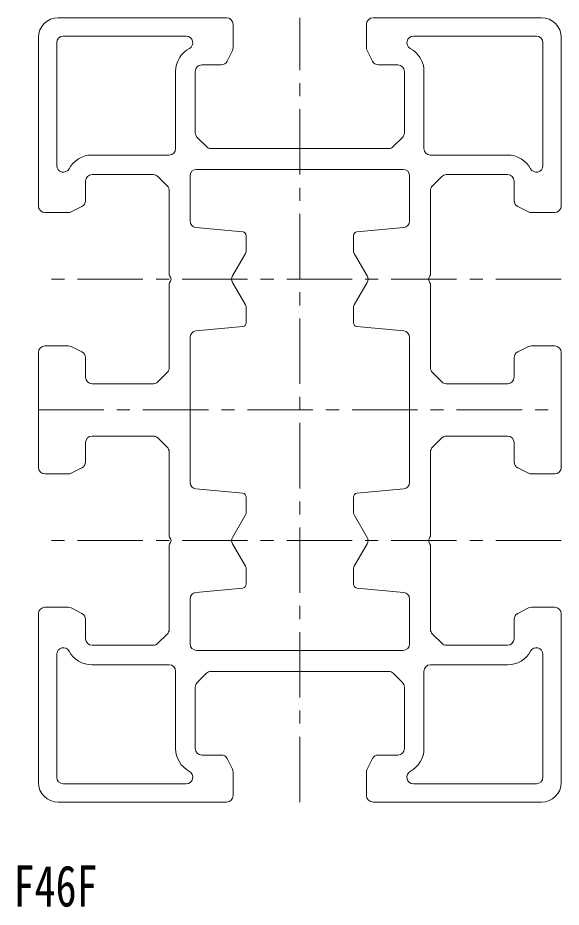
# Model space of a CAD drawing. Units: millimetres on the paper. Extents: x -597 to -234, y -379 to 68.
# Drawn here: x -596.1 to -554.5, y -149.4 to -81.4 of the extents above; entities that cross this region are included whole.
import ezdxf
from ezdxf.enums import TextEntityAlignment as Align

# ---------------------------------------------------------------- set-up
doc = ezdxf.new("R2010")
doc.units = ezdxf.units.MM
doc.linetypes.add('CHAIN1', pattern=[8, 5, -1, 1, -1])
doc.layers.add('0-0_フレーム', color=7, linetype='Continuous', lineweight=18)
doc.layers.add('0-1_その他LFｱｸｾｻﾘｰ', color=4, linetype='CHAIN1', lineweight=18)
doc.styles.add('ＭＳ ゴシック', font='')
doc.styles.get('ＭＳ ゴシック').set_extended_font_data('MS Gothic')

msp = doc.modelspace()

# ---------------------------------------------------------------- linework, layer by layer
at = {"layer": '0-0_フレーム'}
for p, q in [((-580.1, -81.405), (-593, -81.405)), ((-556, -81.405), (-568.9, -81.405)), ((-579.6, -83.687), (-579.6, -81.905)), ((-569.4, -81.905), (-569.4, -83.687)), ((-594.5, -95.805), (-594.5, -82.905)), ((-592.6, -82.805), (-583.187, -82.805)), ((-565.813, -82.805), (-556.4, -82.805)), ((-554.5, -95.805), (-554.5, -82.905)), ((-593.1, -83.305), (-593.1, -92.718)), ((-555.9, -83.305), (-555.9, -92.718)), ((-580.062, -84.729), (-579.653, -83.911)), ((-569.347, -83.911), (-568.938, -84.729)), ((-582, -85.005), (-580.509, -85.005)), ((-568.491, -85.005), (-567, -85.005)), ((-584, -85.505), (-584, -91.405)), ((-582.5, -90.198), (-582.5, -85.505)), ((-566.5, -85.505), (-566.5, -90.198)), ((-565, -91.405), (-565, -85.505)), ((-581.646, -91.259), (-582.354, -90.552)), ((-566.646, -90.552), (-567.354, -91.259)), ((-567.707, -91.405), (-581.293, -91.405)), ((-584.5, -91.905), (-590.4, -91.905)), ((-558.6, -91.905), (-564.5, -91.905)), ((-582.4, -93.005), (-566.6, -93.005)), ((-590.4, -93.405), (-585.707, -93.405)), ((-585.354, -93.552), (-584.646, -94.259)), ((-582.9, -96.95), (-582.9, -93.505)), ((-566.1, -93.505), (-566.1, -96.95)), ((-564.354, -94.259), (-563.646, -93.552)), ((-563.293, -93.405), (-558.6, -93.405)), ((-590.9, -93.905), (-590.9, -95.396)), ((-558.1, -93.905), (-558.1, -95.396)), ((-584.5, -94.612), (-584.5, -100.987)), ((-564.5, -100.987), (-564.5, -94.612)), ((-591.176, -95.844), (-591.994, -96.253)), ((-557.824, -95.844), (-557.006, -96.253)), ((-592.218, -96.305), (-594, -96.305)), ((-556.782, -96.305), (-555, -96.305)), ((-578.872, -97.78), (-582.446, -97.448)), ((-566.554, -97.448), (-570.128, -97.78)), ((-578.6, -99.193), (-578.6, -98.079)), ((-570.4, -98.079), (-570.4, -99.193)), ((-579.656, -101.155), (-578.667, -99.443)), ((-570.333, -99.443), (-569.344, -101.155)), ((-584.46, -101.135), (-584.39, -101.255)), ((-564.61, -101.255), (-564.54, -101.135)), ((-584.5, -101.824), (-584.5, -108.198)), ((-584.39, -101.555), (-584.46, -101.676)), ((-578.667, -103.368), (-579.656, -101.655)), ((-569.344, -101.655), (-570.333, -103.368)), ((-564.54, -101.676), (-564.61, -101.555)), ((-564.5, -108.198), (-564.5, -101.824)), ((-578.6, -104.732), (-578.6, -103.618)), ((-570.4, -103.618), (-570.4, -104.732)), ((-582.446, -105.363), (-578.872, -105.031)), ((-570.128, -105.031), (-566.554, -105.363)), ((-582.9, -116.95), (-582.9, -105.861)), ((-566.1, -105.861), (-566.1, -116.95)), ((-592.218, -106.505), (-594, -106.505)), ((-591.176, -106.967), (-591.994, -106.558)), ((-557.006, -106.558), (-557.824, -106.967)), ((-555, -106.505), (-556.782, -106.505)), ((-594.5, -107.005), (-594.5, -115.805)), ((-590.9, -108.905), (-590.9, -107.414)), ((-558.1, -107.414), (-558.1, -108.905)), ((-554.5, -115.805), (-554.5, -107.005)), ((-584.646, -108.552), (-585.354, -109.259)), ((-563.646, -109.259), (-564.354, -108.552)), ((-585.707, -109.405), (-590.4, -109.405)), ((-558.6, -109.405), (-563.293, -109.405)), ((-590.4, -113.405), (-585.707, -113.405)), ((-585.354, -113.552), (-584.646, -114.259)), ((-564.354, -114.259), (-563.646, -113.552)), ((-563.293, -113.405), (-558.6, -113.405)), ((-590.9, -115.396), (-590.9, -113.905)), ((-558.1, -113.905), (-558.1, -115.396)), ((-584.5, -114.612), (-584.5, -120.987)), ((-564.5, -120.987), (-564.5, -114.612)), ((-594, -116.305), (-592.218, -116.305)), ((-591.994, -116.253), (-591.176, -115.844)), ((-557.824, -115.844), (-557.006, -116.253)), ((-556.782, -116.305), (-555, -116.305)), ((-578.872, -117.78), (-582.446, -117.448)), ((-566.554, -117.448), (-570.128, -117.78)), ((-578.6, -119.193), (-578.6, -118.079)), ((-570.4, -118.079), (-570.4, -119.193)), ((-579.656, -121.155), (-578.667, -119.443)), ((-570.333, -119.443), (-569.344, -121.155)), ((-584.46, -121.135), (-584.39, -121.255)), ((-584.39, -121.555), (-584.46, -121.676)), ((-578.667, -123.368), (-579.656, -121.655)), ((-569.344, -121.655), (-570.333, -123.368)), ((-564.61, -121.255), (-564.54, -121.135)), ((-564.54, -121.676), (-564.61, -121.555)), ((-584.5, -121.824), (-584.5, -128.198)), ((-564.5, -128.198), (-564.5, -121.824)), ((-578.6, -124.732), (-578.6, -123.618)), ((-570.4, -123.618), (-570.4, -124.732)), ((-582.446, -125.363), (-578.872, -125.031)), ((-570.128, -125.031), (-566.554, -125.363)), ((-582.9, -129.305), (-582.9, -125.861)), ((-566.1, -125.861), (-566.1, -129.305)), ((-592.218, -126.505), (-594, -126.505)), ((-591.176, -126.967), (-591.994, -126.558)), ((-557.006, -126.558), (-557.824, -126.967)), ((-555, -126.505), (-556.782, -126.505)), ((-594.5, -127.005), (-594.5, -139.905)), ((-554.5, -139.905), (-554.5, -127.005)), ((-590.9, -128.905), (-590.9, -127.414)), ((-558.1, -127.414), (-558.1, -128.905)), ((-584.646, -128.552), (-585.354, -129.259)), ((-563.646, -129.259), (-564.354, -128.552)), ((-585.707, -129.405), (-590.4, -129.405)), ((-566.6, -129.805), (-582.4, -129.805)), ((-558.6, -129.405), (-563.293, -129.405)), ((-593.1, -139.505), (-593.1, -130.093)), ((-555.9, -130.093), (-555.9, -139.505)), ((-590.4, -130.905), (-584.5, -130.905)), ((-564.5, -130.905), (-558.6, -130.905)), ((-584, -131.405), (-584, -137.305)), ((-582.354, -132.259), (-581.646, -131.552)), ((-581.293, -131.405), (-567.707, -131.405)), ((-567.354, -131.552), (-566.646, -132.259)), ((-565, -137.305), (-565, -131.405)), ((-582.5, -137.305), (-582.5, -132.612)), ((-566.5, -132.612), (-566.5, -137.305)), ((-582, -137.805), (-580.509, -137.805)), ((-580.062, -138.082), (-579.653, -138.9)), ((-568.938, -138.082), (-569.347, -138.9)), ((-567, -137.805), (-568.491, -137.805)), ((-579.6, -139.123), (-579.6, -140.905)), ((-569.4, -139.123), (-569.4, -140.905)), ((-592.6, -140.005), (-583.187, -140.005)), ((-556.4, -140.005), (-565.813, -140.005)), ((-580.1, -141.405), (-593, -141.405)), ((-568.9, -141.405), (-556, -141.405))]:
    msp.add_line(p, q, dxfattribs=at)
for centre, radius, start, end in [((-593, -82.905), 1.5, 90, 180), ((-580.1, -81.905), 0.5, 0, 90), ((-568.9, -81.905), 0.5, 90, 180), ((-556, -82.905), 1.5, 0, 90), ((-592.6, -83.305), 0.5, 90, 180), ((-583.187, -83.305), 0.5, 298.35764, 90), ((-565.813, -83.305), 0.5, 90, 241.64236), ((-556.4, -83.305), 0.5, 0, 90), ((-580.1, -83.687), 0.5, 333.43495, 0), ((-568.9, -83.687), 0.5, 180, 206.56505), ((-582, -85.505), 2, 118.35764, 180), ((-567, -85.505), 2, 0, 61.64236), ((-582, -85.505), 0.5, 90, 180), ((-580.509, -84.505), 0.5, 270, 333.43495), ((-568.491, -84.505), 0.5, 206.56505, 270), ((-567, -85.505), 0.5, 0, 90), ((-582, -90.198), 0.5, 180, 225), ((-567, -90.198), 0.5, 315, 0), ((-584.5, -91.405), 0.5, 270, 0), ((-581.293, -90.905), 0.5, 225, 270), ((-567.707, -90.905), 0.5, 270, 315), ((-564.5, -91.405), 0.5, 180, 270), ((-590.4, -93.905), 2, 90, 151.64236), ((-558.6, -93.905), 2, 28.35764, 90), ((-592.6, -92.718), 0.5, 180, 331.64236), ((-582.4, -93.505), 0.5, 90, 180), ((-566.6, -93.505), 0.5, 0, 90), ((-556.4, -92.718), 0.5, 208.35764, 0), ((-590.4, -93.905), 0.5, 90, 180), ((-585.707, -93.905), 0.5, 45, 90), ((-563.293, -93.905), 0.5, 90, 135), ((-558.6, -93.905), 0.5, 0, 90), ((-585, -94.612), 0.5, 0, 45), ((-564, -94.612), 0.5, 135, 180), ((-594, -95.805), 0.5, 180, 270), ((-591.4, -95.396), 0.5, 296.56505, 0), ((-557.6, -95.396), 0.5, 180, 243.43495), ((-555, -95.805), 0.5, 270, 0), ((-592.218, -95.805), 0.5, 270, 296.56505), ((-556.782, -95.805), 0.5, 243.43495, 270), ((-582.4, -96.95), 0.5, 180, 264.68545), ((-566.6, -96.95), 0.5, 275.31455, 360), ((-578.9, -98.079), 0.3, 0, 84.68545), ((-570.1, -98.079), 0.3, 95.31455, 180), ((-579.1, -99.193), 0.5, 330, 0), ((-569.9, -99.193), 0.5, 180, 210), ((-584.2, -100.985), 0.3, 180.33659, 209.99998), ((-584.65, -101.405), 0.3, 329.99998, 30), ((-579.223, -101.405), 0.5, 150, 210), ((-569.777, -101.405), 0.5, 330, 30), ((-564.35, -101.405), 0.3, 150, 210.00002), ((-564.8, -100.985), 0.3, 330.00002, 359.66341), ((-584.2, -101.826), 0.3, 149.99997, 179.66341), ((-564.8, -101.826), 0.3, 0.33659, 30.00003), ((-579.1, -103.618), 0.5, 0, 30), ((-569.9, -103.618), 0.5, 150, 180), ((-578.9, -104.732), 0.3, 275.31455, 0), ((-570.1, -104.732), 0.3, 180, 264.68545), ((-582.4, -105.861), 0.5, 95.31455, 180), ((-566.6, -105.861), 0.5, 0, 84.68545), ((-594, -107.005), 0.5, 90, 180), ((-592.218, -107.005), 0.5, 63.43495, 90), ((-556.782, -107.005), 0.5, 90, 116.56505), ((-555, -107.005), 0.5, 0, 90), ((-591.4, -107.414), 0.5, 0, 63.43495), ((-557.6, -107.414), 0.5, 116.56505, 180), ((-585, -108.198), 0.5, 315, 0), ((-564, -108.198), 0.5, 180, 225), ((-590.4, -108.905), 0.5, 180, 270), ((-585.707, -108.905), 0.5, 270, 315), ((-563.293, -108.905), 0.5, 225, 270), ((-558.6, -108.905), 0.5, 270, 0), ((-590.4, -113.905), 0.5, 90, 180), ((-585.707, -113.905), 0.5, 45, 90), ((-563.293, -113.905), 0.5, 90, 135), ((-558.6, -113.905), 0.5, 0, 90), ((-585, -114.612), 0.5, 0, 45), ((-564, -114.612), 0.5, 135, 180), ((-591.4, -115.396), 0.5, 296.56516, 0), ((-557.6, -115.396), 0.5, 180, 243.43506), ((-594, -115.805), 0.5, 180, 270), ((-592.218, -115.805), 0.5, 270, 296.56516), ((-556.782, -115.805), 0.5, 243.43506, 270), ((-555, -115.805), 0.5, 270, 0), ((-582.4, -116.95), 0.5, 180, 264.68545), ((-566.6, -116.95), 0.5, 275.31455, 360), ((-578.9, -118.079), 0.3, 0, 84.68545), ((-570.1, -118.079), 0.3, 95.31455, 180), ((-579.1, -119.193), 0.5, 330, 0), ((-569.9, -119.193), 0.5, 180, 210), ((-584.2, -120.985), 0.3, 180.33659, 209.99998), ((-564.8, -120.985), 0.3, 330.00002, 359.66341), ((-584.2, -121.826), 0.3, 149.99997, 179.66341), ((-584.65, -121.405), 0.3, 329.99998, 30), ((-579.223, -121.405), 0.5, 150, 210), ((-569.777, -121.405), 0.5, 330, 30), ((-564.35, -121.405), 0.3, 150, 210.00002), ((-564.8, -121.826), 0.3, 0.33659, 30.00003), ((-579.1, -123.618), 0.5, 0, 30), ((-569.9, -123.618), 0.5, 150, 180), ((-578.9, -124.732), 0.3, 275.31455, 0), ((-570.1, -124.732), 0.3, 180, 264.68545), ((-582.4, -125.861), 0.5, 95.31455, 180), ((-566.6, -125.861), 0.5, 0, 84.68545), ((-594, -127.005), 0.5, 90, 180), ((-592.218, -127.005), 0.5, 63.43495, 90), ((-556.782, -127.005), 0.5, 90, 116.56505), ((-555, -127.005), 0.5, 0, 90), ((-591.4, -127.414), 0.5, 0, 63.43495), ((-557.6, -127.414), 0.5, 116.56505, 180), ((-585, -128.198), 0.5, 315, 0), ((-564, -128.198), 0.5, 180, 225), ((-590.4, -128.905), 0.5, 180, 270), ((-585.707, -128.905), 0.5, 270, 315), ((-563.293, -128.905), 0.5, 225, 270), ((-558.6, -128.905), 0.5, 270, 0), ((-592.6, -130.093), 0.5, 28.35764, 180), ((-590.4, -128.905), 2, 208.35764, 270), ((-582.4, -129.305), 0.5, 180, 270), ((-566.6, -129.305), 0.5, 270, 0), ((-558.6, -128.905), 2, 270, 331.64236), ((-556.4, -130.093), 0.5, 0, 151.64236), ((-584.5, -131.405), 0.5, 0, 90), ((-564.5, -131.405), 0.5, 90, 180), ((-581.293, -131.905), 0.5, 90, 135), ((-567.707, -131.905), 0.5, 45, 90), ((-582, -132.612), 0.5, 135, 180), ((-567, -132.612), 0.5, 0, 45), ((-582, -137.305), 2, 180, 241.64236), ((-582, -137.305), 0.5, 180, 270), ((-567, -137.305), 0.5, 270, 0), ((-567, -137.305), 2, 298.35764, 360), ((-580.509, -138.305), 0.5, 26.56505, 90), ((-568.491, -138.305), 0.5, 90, 153.43495), ((-583.187, -139.505), 0.5, 270, 61.64236), ((-580.1, -139.123), 0.5, 0, 26.56505), ((-568.9, -139.123), 0.5, 153.43495, 180), ((-565.813, -139.505), 0.5, 118.35764, 270), ((-593, -139.905), 1.5, 180, 270), ((-592.6, -139.505), 0.5, 180, 270), ((-556.4, -139.505), 0.5, 270, 0), ((-556, -139.905), 1.5, 270, 0), ((-580.1, -140.905), 0.5, 270, 0), ((-568.9, -140.905), 0.5, 180, 270)]:
    msp.add_arc(centre, radius, start, end, dxfattribs=at)
at = {"layer": '0-1_その他LFｱｸｾｻﾘｰ'}
for p, q in [((-574.5, -141.405), (-574.5, -81.405)), ((-554.5, -101.405), (-594.5, -101.405)), ((-594.5, -111.405), (-554.5, -111.405)), ((-554.5, -121.405), (-594.5, -121.405))]:
    msp.add_line(p, q, dxfattribs=at)

# ---------------------------------------------------------------- texts
at = {"layer": '0-0_フレーム', "style": 'ＭＳ ゴシック', "width": 0.75}
msp.add_text('F46F', height=3.152, dxfattribs=at).set_placement((-596.405, -150.343), align=Align.BOTTOM_LEFT)

doc.saveas('drawing.dxf')
